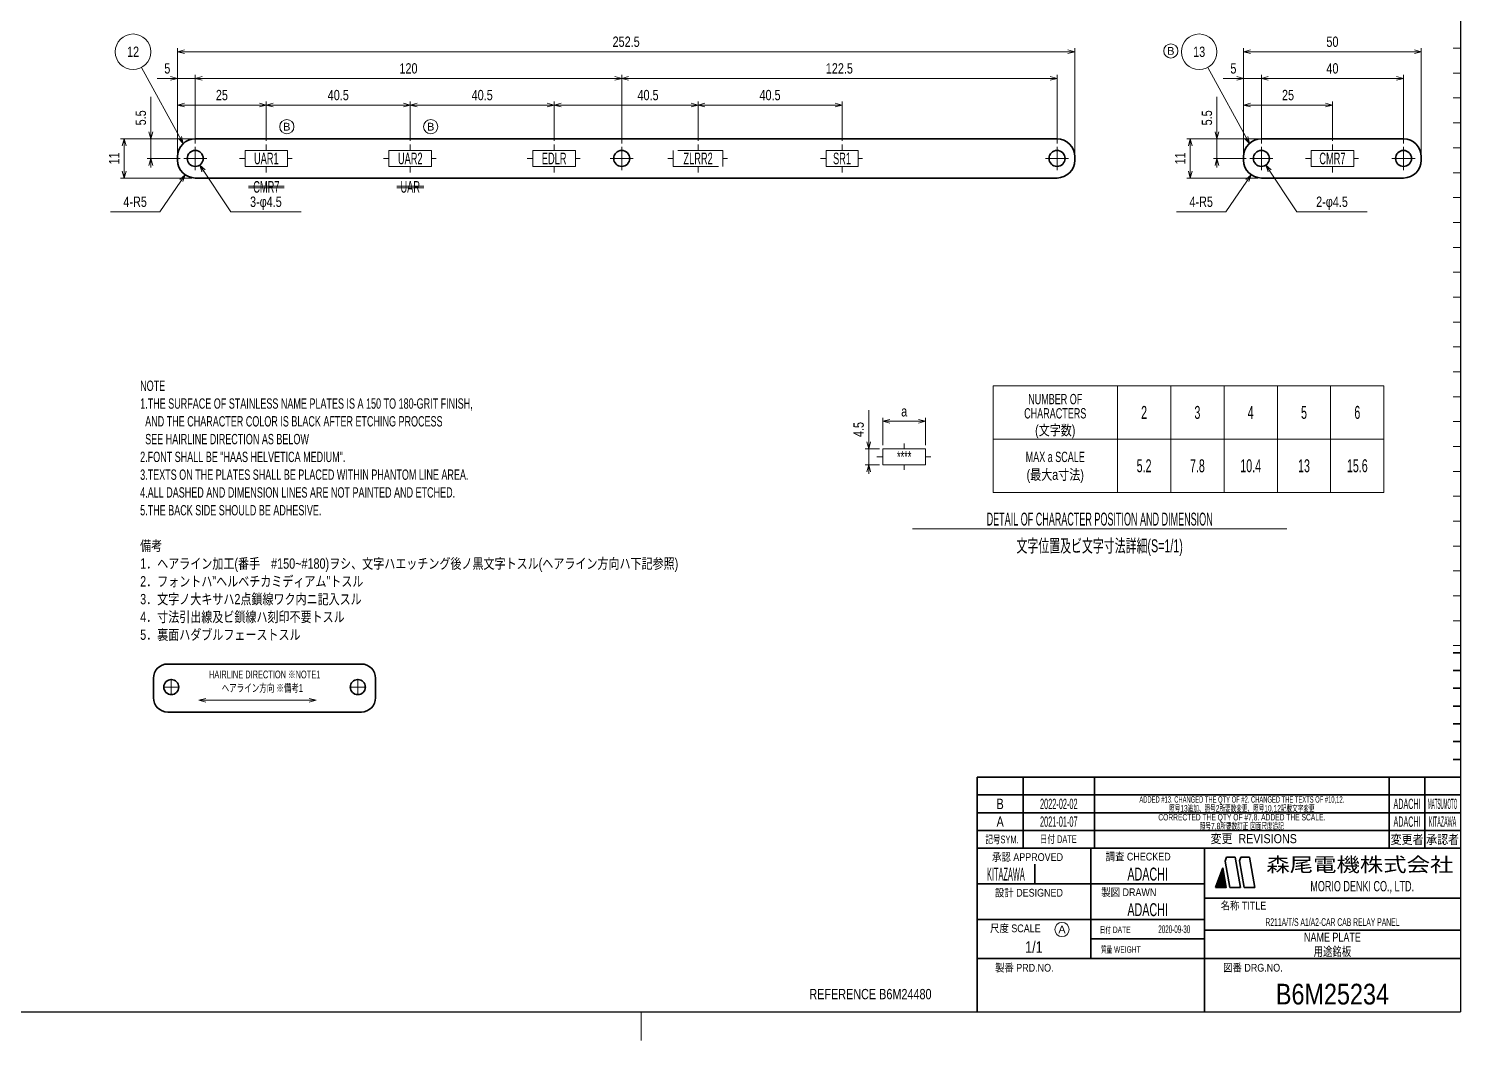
# Model space of a CAD drawing. Header units: millimetres. Extents: x 10 to 821, y 12 to 580.
# Drawn here: x 418.1 to 821, y 12 to 296.5 of the extents above; entities that cross this region are included whole.
import ezdxf
from ezdxf.enums import TextEntityAlignment as Align

# ---------------------------------------------------------------- set-up
doc = ezdxf.new("R2010")
doc.units = ezdxf.units.MM
doc.linetypes.add('DASHDOT', pattern=[25.3, 12.7, -6.3, 0, -6.3])
doc.linetypes.add('DIVIDE', pattern=[31.6, 12.7, -6.3, 0, -6.3, 0, -6.3])
for name, color, linetype in [('GR1_02', 7, 'Continuous'), ('GR1_05', 7, 'Continuous'), ('GR1_15', 7, 'Continuous'), ('GR1_16', 7, 'Continuous'), ('図面枠B6M', 7, 'Continuous'), ('表題、部品表_01', 7, 'Continuous')]:
    doc.layers.add(name, color=color, linetype=linetype)
doc.styles.add('HG丸ｺﾞｼｯｸM-PRO', font='')
doc.styles.get('HG丸ｺﾞｼｯｸM-PRO').set_extended_font_data('HG丸ｺﾞｼｯｸM-PRO')

# ---------------------------------------------------------------- blocks, each defined once
blk = doc.blocks.new('BLKF023')
at = {"layer": '図面枠B6M', "color": 2, "linetype": 'Continuous', "lineweight": 25}
for p in [(821, 574), (9.5, 20)]:
    blk.add_line(p, (821, 20), dxfattribs=at)
at = {"layer": '図面枠B6M', "color": 4, "linetype": 'Continuous', "lineweight": 13}
for p, q in [((819, 291), (821, 291)), ((819, 284), (821, 284)), ((819, 277), (821, 277)), ((819, 270), (821, 270)), ((819, 263), (821, 263)), ((819, 256), (821, 256)), ((819, 249), (821, 249)), ((819, 242), (821, 242)), ((819, 235), (821, 235)), ((819, 228), (821, 228)), ((819, 221), (821, 221)), ((819, 214), (821, 214)), ((819, 207), (821, 207)), ((819, 200), (821, 200)), ((819, 193), (821, 193)), ((819, 186), (821, 186)), ((819, 179), (821, 179)), ((819, 172), (821, 172)), ((819, 165), (821, 165)), ((819, 158), (821, 158)), ((819, 151), (821, 151)), ((819, 144), (821, 144)), ((819, 137), (821, 137)), ((819, 130), (821, 130)), ((819, 123), (821, 123)), ((819, 116), (821, 116)), ((590.5, 12), (590.5, 20))]:
    blk.add_line(p, q, dxfattribs=at)
at = {"layer": '図面枠B6M', "color": 3, "linetype": 'Continuous', "lineweight": 35}
for p, q in [((821, 121), (819, 121)), ((821, 116), (819, 116)), ((821, 111), (819, 111)), ((821, 106), (819, 106)), ((821, 101), (819, 101)), ((821, 96), (819, 96)), ((821, 91), (819, 91)), ((685, 86), (821, 86)), ((685, 86), (685, 20)), ((698, 86), (698, 66)), ((718, 66), (718, 86)), ((801, 86), (801, 66)), ((811, 86), (811, 66)), ((685, 81), (821, 81)), ((685, 76), (821, 76)), ((685, 71), (821, 71)), ((685, 66), (821, 66)), ((717, 66), (717, 35)), ((749, 66), (749, 20)), ((701.23, 61.5), (701.23, 56)), ((752.14, 55), (754.16, 60.55)), ((754.15, 60.53), (754.16, 60.54)), ((755.14, 55), (754.16, 60.55)), ((754.84, 62.4), (755.23, 63.5)), ((756.14, 55), (754.84, 62.4)), ((755.23, 63.5), (757.64, 63.5)), ((759.14, 55), (757.64, 63.5)), ((759.18, 63.5), (758.82, 62.51)), ((760.14, 55), (758.82, 62.51)), ((759.18, 63.5), (761.64, 63.5)), ((763.14, 55), (761.64, 63.5)), ((752.16, 55), (754.69, 57.53)), ((752.21, 55.19), (754.67, 57.65)), ((752.29, 55.41), (754.65, 57.77)), ((752.3, 55), (754.71, 57.41)), ((752.37, 55.64), (754.63, 57.89)), ((752.44, 55), (754.74, 57.29)), ((752.45, 55.86), (754.61, 58.01)), ((752.54, 56.08), (754.59, 58.13)), ((752.58, 55), (754.76, 57.17)), ((752.62, 56.3), (754.57, 58.25)), ((752.7, 56.53), (754.55, 58.37)), ((752.72, 55), (754.78, 57.05)), ((752.78, 56.75), (754.52, 58.49)), ((752.86, 56.97), (754.5, 58.61)), ((752.86, 55), (754.8, 56.93)), ((752.94, 57.19), (754.48, 58.73)), ((753.01, 55), (754.82, 56.81)), ((753.02, 57.42), (754.46, 58.86)), ((753.1, 57.64), (754.44, 58.98)), ((753.15, 55), (754.84, 56.69)), ((753.18, 57.86), (754.42, 59.1)), ((753.26, 58.08), (754.4, 59.22)), ((753.29, 55), (754.86, 56.57)), ((753.34, 58.31), (754.38, 59.34)), ((753.43, 58.53), (754.35, 59.46)), ((753.43, 55), (754.88, 56.45)), ((753.51, 58.75), (754.33, 59.58)), ((753.59, 58.97), (754.31, 59.7)), ((753.67, 59.19), (754.29, 59.82)), ((753.75, 59.42), (754.27, 59.94)), ((753.83, 59.64), (754.25, 60.06)), ((753.91, 59.86), (754.23, 60.18)), ((753.99, 60.08), (754.21, 60.3)), ((754.07, 60.31), (754.18, 60.42)), ((685, 56), (749, 56)), ((752.14, 55), (755.14, 55)), ((753.57, 55), (754.91, 56.33)), ((753.71, 55), (754.93, 56.21)), ((753.85, 55), (754.95, 56.09)), ((754, 55), (754.97, 55.97)), ((754.14, 55), (754.99, 55.85)), ((754.28, 55), (755.01, 55.73)), ((754.42, 55), (755.03, 55.61)), ((754.56, 55), (755.05, 55.49)), ((754.7, 55), (755.08, 55.37)), ((754.84, 55), (755.1, 55.25)), ((754.99, 55), (755.12, 55.13)), ((755.13, 55), (755.14, 55.01)), ((756.14, 55), (759.14, 55)), ((760.14, 55), (763.14, 55)), ((749, 52), (821, 52)), ((685, 46), (749, 46)), ((717, 40.5), (749, 40.5)), ((749, 43), (821, 43)), ((685, 35), (821, 35))]:
    blk.add_line(p, q, dxfattribs=at)
at = {"layer": '図面枠B6M', "color": 4, "linetype": 'Continuous', "lineweight": 13, "style": 'HG丸ｺﾞｼｯｸM-PRO'}
for s, height, width, p in [('記号SYM.', 2.182, 0.69227, (692.03, 68.49)), ('日付 DATE', 2.182, 0.692507, (707.87, 68.58)), ('変更  REVISIONS', 2.5455, 0.887352, (762.85, 68.72)), ('変更者', 2.545, 0.887717, (806, 68.5)), ('承認者', 2.545, 0.887717, (816, 68.5)), ('承認 APPROVED', 2.1818, 0.863151, (699.21, 63.54)), ('調査 CHECKED', 2.182, 0.863174, (730.34, 63.67)), ('設計 DESIGNED', 2.1818, 0.862613, (699.61, 53.51)), ('製図 DRAWN', 2.182, 0.863099, (727.7, 53.65)), ('名称 TITLE', 2.182, 0.862489, (759.97, 49.87)), ('尺度 SCALE', 2.182, 0.862581, (695.78, 43.49)), ('日付 DATE', 1.818, 0.618255, (723.88, 43.09)), ('質量 WEIGHT', 1.818, 0.618812, (725.46, 37.55)), ('製番 PRD.NO.', 2.182, 0.863299, (698.29, 32.41)), ('図番 DRG.NO.', 2.182, 0.863083, (762.62, 32.42))]:
    blk.add_text(s, height=height, dxfattribs=dict(at, width=width)).set_placement(p, align=Align.MIDDLE_CENTER)
at = {"layer": '図面枠B6M', "color": 2, "linetype": 'Continuous', "lineweight": 25, "style": 'HG丸ｺﾞｼｯｸM-PRO', "width": 1.206081}
blk.add_text('森尾電機株式会社', height=4, dxfattribs=at).set_placement((792.72, 61.43), align=Align.MIDDLE_CENTER)
at = {"layer": '図面枠B6M', "color": 3, "linetype": 'Continuous', "lineweight": 35, "style": 'HG丸ｺﾞｼｯｸM-PRO', "width": 0.652197}
blk.add_text('MORIO DENKI CO., LTD.', height=2.9091, dxfattribs=at).set_placement((793.38, 55.36), align=Align.MIDDLE_CENTER)
blk = doc.blocks.new('BLKF024')
at = {"layer": '図面枠B6M', "color": 3, "linetype": 'Continuous', "lineweight": 35, "style": 'HG丸ｺﾞｼｯｸM-PRO'}
for s, height, width, p in [('ADDED #13. CHANGED THE QTY OF #2. CHANGED THE TEXTS OF #10,12.', 1.8182, 0.5375, (759.5, 79.75)), ('B', 2.91, 0.78204, (691.5, 78.5)), ('2022-02-02', 2.909, 0.488281, (708, 78.5)), ('ADACHI', 2.909, 0.415454, (806, 78.5)), ('MATSUMOTO', 2.909, 0.26157, (816, 78.5)), ('A', 2.91, 0.782973, (691.5, 73.5)), ('2021-01-07', 2.909, 0.488281, (708, 73.5)), ('CORRECTED THE QTY OF #7,8. ADDED THE SCALE.', 1.8182, 0.61843, (759.5, 74.75)), ('ADACHI', 2.909, 0.415454, (806, 73.5)), ('KITAZAWA', 2.909, 0.308644, (816, 73.5)), ('KITAZAWA', 3.636, 0.374534, (693.11, 58.75)), ('ADACHI', 3.636, 0.619335, (733, 58.75)), ('ADACHI', 3.636, 0.619335, (733, 48.75)), ('2020-09-30', 2.182, 0.482412, (740.5, 43.25)), ('R211A/T/S A1/A2-CAR CAB RELAY PANEL', 2.1818, 0.522381, (785, 45.25)), ('NAME PLATE', 2.545, 0.742249, (785, 41)), ('1/1', 3.273, 0.80628, (701, 38.25)), ('B6M25234', 5.818, 0.845653, (785, 25))]:
    blk.add_text(s, height=height, dxfattribs=dict(at, width=width)).set_placement(p, align=Align.MIDDLE_CENTER)
blk = doc.blocks.new('BLKF144')
at = {"layer": 'GR1_02', "color": 4, "linetype": 'DASHDOT', "lineweight": 13}
for p, q in [((491, 262.25), (479, 262.25)), ((479, 262.25), (479, 257.75)), ((491, 257.75), (491, 262.25)), ((479, 257.75), (491, 257.75))]:
    blk.add_line(p, q, dxfattribs=at)
blk = doc.blocks.new('BLKF143')
at = {"layer": 'GR1_02', "color": 4, "linetype": 'DASHDOT', "lineweight": 13}
for p, q in [((485, 263.91), (485, 262.25)), ((477.44, 260), (479, 260)), ((491, 260), (492.29, 260)), ((485, 257.75), (485, 256.01))]:
    blk.add_line(p, q, dxfattribs=at)
blk.add_blockref('BLKF144', (0, 0), dxfattribs=at)
blk = doc.blocks.new('BLKF146')
at = {"layer": 'GR1_02', "color": 4, "linetype": 'DASHDOT', "lineweight": 13}
for p, q in [((572, 262.25), (560, 262.25)), ((560, 262.25), (560, 257.75)), ((572, 257.75), (572, 262.25)), ((560, 257.75), (572, 257.75))]:
    blk.add_line(p, q, dxfattribs=at)
blk = doc.blocks.new('BLKF145')
at = {"layer": 'GR1_02', "color": 4, "linetype": 'DASHDOT', "lineweight": 13}
for p, q in [((566, 263.91), (566, 262.25)), ((558.44, 260), (560, 260)), ((572, 260), (573.29, 260)), ((566, 257.75), (566, 256.01))]:
    blk.add_line(p, q, dxfattribs=at)
blk.add_blockref('BLKF146', (0, 0), dxfattribs=at)
blk = doc.blocks.new('FXTIP_ARROW_S')
at = {"color": 0, "linetype": 'Continuous', "lineweight": -2}
for q in [(-1, 0), (-0.97, 0.26), (-0.97, -0.26)]:
    blk.add_line((0, 0), q, dxfattribs=at)
blk = doc.blocks.new('FXTIP_ARROW_E')
at = {"color": 0, "linetype": 'Continuous', "lineweight": -2}
for q in [(-1, 0), (-0.97, 0.26), (-0.97, -0.26)]:
    blk.add_line((0, 0), q, dxfattribs=at)
blk = doc.blocks.new('BLKF152')
at = {"layer": 'GR1_02', "color": 4, "linetype": 'DASHDOT', "lineweight": 13}
for p, q in [((651.5, 262.25), (642.5, 262.25)), ((642.5, 262.25), (642.5, 257.75)), ((651.5, 257.75), (651.5, 262.25)), ((642.5, 257.75), (651.5, 257.75))]:
    blk.add_line(p, q, dxfattribs=at)
blk = doc.blocks.new('BLKF151')
at = {"layer": 'GR1_02', "color": 4, "linetype": 'DASHDOT', "lineweight": 13}
for p, q in [((647, 263.91), (647, 262.25)), ((640.94, 260), (642.5, 260)), ((651.5, 260), (652.79, 260)), ((647, 257.75), (647, 256.01))]:
    blk.add_line(p, q, dxfattribs=at)
blk.add_blockref('BLKF152', (0, 0), dxfattribs=at)
blk = doc.blocks.new('BLKF154')
at = {"layer": 'GR1_02', "color": 4, "linetype": 'DASHDOT', "lineweight": 13}
for p, q in [((613.5, 262.25), (599.5, 262.25)), ((599.5, 262.25), (599.5, 257.75)), ((613.5, 257.75), (613.5, 262.25)), ((599.5, 257.75), (613.5, 257.75))]:
    blk.add_line(p, q, dxfattribs=at)
blk = doc.blocks.new('BLKF153')
at = {"layer": 'GR1_02', "color": 4, "linetype": 'DASHDOT', "lineweight": 13}
for p, q in [((606.5, 263.91), (606.5, 262.25)), ((597.94, 260), (599.5, 260)), ((613.5, 260), (614.79, 260)), ((606.5, 257.75), (606.5, 256.01))]:
    blk.add_line(p, q, dxfattribs=at)
blk.add_blockref('BLKF154', (0, 0), dxfattribs=at)
blk = doc.blocks.new('BLKF167')
at = {"layer": '表題、部品表_01', "color": 3, "linetype": 'Continuous', "lineweight": 35}
for p, q in [((511.75, 117.83), (457.25, 117.83)), ((453.25, 108.33), (453.25, 113.83)), ((515.75, 108.33), (515.75, 113.83)), ((511.75, 104.33), (457.25, 104.33))]:
    blk.add_line(p, q, dxfattribs=at)
at = {"layer": '表題、部品表_01', "color": 4, "linetype": 'DASHDOT', "lineweight": 13}
for p, q in [((458.25, 109.03), (458.25, 113.63)), ((510.75, 109.03), (510.75, 113.63)), ((460.55, 111.33), (455.95, 111.33)), ((513.05, 111.33), (508.45, 111.33))]:
    blk.add_line(p, q, dxfattribs=at)
at = {"layer": '表題、部品表_01', "color": 3, "linetype": 'Continuous', "lineweight": 35}
for centre in [(458.25, 111.33), (510.75, 111.33)]:
    blk.add_circle(centre, 2.1, dxfattribs=at)
for centre, start, end in [((457.25, 113.83), 90, 180), ((511.75, 113.83), 0, 90), ((457.25, 108.33), 180, 270), ((511.75, 108.33), 270, 0)]:
    blk.add_arc(centre, 4, start, end, dxfattribs=at)
blk = doc.blocks.new('BLKF169')
at = {"layer": '表題、部品表_01', "color": 4, "linetype": 'DIVIDE', "lineweight": 13}
for p, q in [((658.5, 178.33), (670.5, 178.33)), ((658.5, 173.83), (658.5, 178.33)), ((670.5, 178.33), (670.5, 173.83)), ((670.5, 173.83), (658.5, 173.83))]:
    blk.add_line(p, q, dxfattribs=at)
blk = doc.blocks.new('BLKF168')
at = {"layer": '表題、部品表_01', "color": 4, "linetype": 'DASHDOT', "lineweight": 13}
for p, q in [((664.5, 179.84), (664.5, 178.33)), ((658.5, 176.08), (656.76, 176.08)), ((664.5, 173.83), (664.5, 172.45)), ((672.03, 176.08), (670.5, 176.08))]:
    blk.add_line(p, q, dxfattribs=at)
at = {"layer": '表題、部品表_01', "color": 4, "linetype": 'DIVIDE', "lineweight": 13}
blk.add_blockref('BLKF169', (0, 0), dxfattribs=at)
blk = doc.blocks.new('BLKF170')
at = {"layer": '表題、部品表_01', "color": 4, "linetype": 'Continuous', "lineweight": 13}
for p, q in [((689.5, 196.08), (799.5, 196.08)), ((689.5, 196.08), (689.5, 166.08)), ((724.5, 196.08), (724.5, 166.08)), ((739.5, 196.08), (739.5, 166.08)), ((754.5, 196.08), (754.5, 166.08)), ((769.5, 196.08), (769.5, 166.08)), ((784.5, 196.08), (784.5, 166.08)), ((799.5, 196.08), (799.5, 166.08)), ((689.5, 181.08), (799.5, 181.08)), ((689.5, 166.08), (799.5, 166.08))]:
    blk.add_line(p, q, dxfattribs=at)
at = {"layer": '表題、部品表_01', "color": 3, "linetype": 'Continuous', "lineweight": 35, "style": 'HG丸ｺﾞｼｯｸM-PRO'}
for s, height, width, p in [('NUMBER OF', 2.909, 0.652209, (707, 192.33)), ('CHARACTERS', 2.909, 0.652208, (707, 188.33)), ('(文字数)', 2.909, 0.781847, (707, 183.58)), ('MAX a SCALE', 2.9091, 0.651872, (707, 176.08)), ('(最大a寸法)', 2.909, 0.781984, (707, 171.08))]:
    blk.add_text(s, height=height, dxfattribs=dict(at, width=width)).set_placement(p, align=Align.MIDDLE_CENTER)
blk = doc.blocks.new('BLKF173')
at = {"layer": 'GR1_02', "color": 3, "linetype": 'Continuous', "lineweight": 35}
for p, q in [((707.5, 265.5), (465, 265.5)), ((460, 260.5), (460, 259.5)), ((712.5, 259.5), (712.5, 260.5)), ((465, 254.5), (707.5, 254.5))]:
    blk.add_line(p, q, dxfattribs=at)
for centre in [(465, 260), (585, 260), (707.5, 260)]:
    blk.add_circle(centre, 2.25, dxfattribs=at)
for centre, start, end in [((465, 260.5), 90, 180), ((707.5, 260.5), 0, 90), ((465, 259.5), 180, 270), ((707.5, 259.5), 270, 0)]:
    blk.add_arc(centre, 5, start, end, dxfattribs=at)
blk = doc.blocks.new('BLKF182')
at = {"layer": 'GR1_05', "color": 4, "linetype": 'Continuous', "lineweight": 13}
blk.add_circle((708.9, 43.18), 2, dxfattribs=at)
at = {"layer": 'GR1_05', "color": 3, "linetype": 'Continuous', "lineweight": 35, "style": 'HG丸ｺﾞｼｯｸM-PRO', "width": 1.042301}
blk.add_text('A', height=2.18, dxfattribs=at).set_placement((708.9, 43.18), align=Align.MIDDLE_CENTER)
blk = doc.blocks.new('BLKF186')
at = {"layer": 'GR1_02', "color": 3, "linetype": 'Continuous', "lineweight": 35}
for p, q in [((805, 265.5), (765, 265.5)), ((760, 260.5), (760, 259.5)), ((810, 259.5), (810, 260.5)), ((765, 254.5), (805, 254.5))]:
    blk.add_line(p, q, dxfattribs=at)
for centre in [(765, 260), (805, 260)]:
    blk.add_circle(centre, 2.25, dxfattribs=at)
for centre, start, end in [((765, 260.5), 90, 180), ((805, 260.5), 0, 90), ((765, 259.5), 180, 270), ((805, 259.5), 270, 0)]:
    blk.add_arc(centre, 5, start, end, dxfattribs=at)
blk = doc.blocks.new('BLKF188')
at = {"layer": 'GR1_02', "color": 4, "linetype": 'DASHDOT', "lineweight": 13}
for p, q in [((791, 262.25), (779, 262.25)), ((779, 262.25), (779, 257.75)), ((791, 257.75), (791, 262.25)), ((779, 257.75), (791, 257.75))]:
    blk.add_line(p, q, dxfattribs=at)
blk = doc.blocks.new('BLKF187')
at = {"layer": 'GR1_02', "color": 4, "linetype": 'DASHDOT', "lineweight": 13}
for p, q in [((785, 263.91), (785, 262.25)), ((777.44, 260), (779, 260)), ((791, 260), (792.29, 260)), ((785, 257.75), (785, 256.01))]:
    blk.add_line(p, q, dxfattribs=at)
blk.add_blockref('BLKF188', (0, 0), dxfattribs=at)
blk = doc.blocks.new('BLKF189')
at = {"layer": 'GR1_05', "color": 4, "linetype": 'Continuous', "lineweight": 13}
blk.add_circle((739.53, 290.24), 2, dxfattribs=at)
at = {"layer": 'GR1_05', "color": 3, "linetype": 'Continuous', "lineweight": 35, "style": 'HG丸ｺﾞｼｯｸM-PRO', "width": 1.04272}
blk.add_text('B', height=2.18, dxfattribs=at).set_placement((739.53, 290.24), align=Align.MIDDLE_CENTER)
blk = doc.blocks.new('BLKF190')
at = {"layer": 'GR1_05', "color": 4, "linetype": 'Continuous', "lineweight": 13}
blk.add_circle((490.77, 268.93), 2, dxfattribs=at)
at = {"layer": 'GR1_05', "color": 3, "linetype": 'Continuous', "lineweight": 35, "style": 'HG丸ｺﾞｼｯｸM-PRO', "width": 1.04272}
blk.add_text('B', height=2.18, dxfattribs=at).set_placement((490.77, 268.93), align=Align.MIDDLE_CENTER)
blk = doc.blocks.new('BLKF191')
at = {"layer": 'GR1_05', "color": 4, "linetype": 'Continuous', "lineweight": 13}
blk.add_circle((531.27, 268.93), 2, dxfattribs=at)
at = {"layer": 'GR1_05', "color": 3, "linetype": 'Continuous', "lineweight": 35, "style": 'HG丸ｺﾞｼｯｸM-PRO', "width": 1.04272}
blk.add_text('B', height=2.18, dxfattribs=at).set_placement((531.27, 268.93), align=Align.MIDDLE_CENTER)
blk = doc.blocks.new('BLKF197')
at = {"layer": 'GR1_02', "color": 4, "linetype": 'DASHDOT', "lineweight": 13}
for p, q in [((531.5, 262.25), (519.5, 262.25)), ((519.5, 262.25), (519.5, 257.75)), ((531.5, 257.75), (531.5, 262.25)), ((519.5, 257.75), (531.5, 257.75))]:
    blk.add_line(p, q, dxfattribs=at)
blk = doc.blocks.new('BLKF196')
at = {"layer": 'GR1_02', "color": 4, "linetype": 'DASHDOT', "lineweight": 13}
for p, q in [((525.5, 263.91), (525.5, 262.25)), ((517.94, 260), (519.5, 260)), ((531.5, 260), (532.79, 260)), ((525.5, 257.75), (525.5, 256.01))]:
    blk.add_line(p, q, dxfattribs=at)
blk.add_blockref('BLKF197', (0, 0), dxfattribs=at)

msp = doc.modelspace()

# ---------------------------------------------------------------- linework, layer by layer
at = {"layer": 'GR1_02', "color": 4, "linetype": 'DASHDOT', "lineweight": 13}
for p, q in [((465, 256.75), (465, 263.25)), ((585, 256.75), (585, 263.25)), ((707.5, 256.75), (707.5, 263.25)), ((765, 256.75), (765, 263.25)), ((805, 256.75), (805, 263.25)), ((468.25, 260), (461.75, 260)), ((588.25, 260), (581.75, 260)), ((710.75, 260), (704.25, 260)), ((768.25, 260), (761.75, 260)), ((808.25, 260), (801.75, 260))]:
    msp.add_line(p, q, dxfattribs=at)
at = {"layer": 'GR1_05', "color": 4, "linetype": 'Continuous', "lineweight": 13}
for p, q in [((479.96, 252.25), (490.04, 252.25)), ((479.96, 251.75), (490.04, 251.75)), ((521.72, 252.25), (529.28, 252.25)), ((521.72, 251.75), (529.28, 251.75))]:
    msp.add_line(p, q, dxfattribs=at)
at = {"layer": 'GR1_15', "color": 4, "linetype": 'Continuous', "lineweight": 13}
for p, q in [((461.63, 264.19), (449.9, 285.61)), ((761.63, 264.19), (749.9, 285.61))]:
    msp.add_line(p, q, dxfattribs=at)
for centre in [(447.5, 290), (747.5, 290)]:
    msp.add_circle(centre, 5, dxfattribs=at)
at = {"layer": 'GR1_16', "color": 4, "linetype": 'Continuous', "lineweight": 13}
for p, q in [((460, 261.5), (460, 291)), ((712.5, 261.5), (712.5, 291)), ((760, 261.5), (760, 291)), ((810, 260.5), (810, 291)), ((460, 290), (712.5, 290)), ((760, 290), (810, 290)), ((454.28, 282.5), (460, 282.5)), ((460, 260.5), (460, 283.5)), ((460, 282.5), (465, 282.5)), ((465, 264.25), (465, 283.5)), ((465, 282.5), (585, 282.5)), ((585, 264.25), (585, 283.5)), ((585, 282.5), (707.5, 282.5)), ((707.5, 264.25), (707.5, 283.5)), ((754.28, 282.5), (760, 282.5)), ((760, 260.5), (760, 283.5)), ((760, 282.5), (765, 282.5)), ((765, 264.25), (765, 283.5)), ((765, 282.5), (805, 282.5)), ((805, 264.25), (805, 283.5)), ((452.5, 265.5), (452.5, 277.34)), ((460, 260.5), (460, 276)), ((460, 275), (485, 275)), ((485, 264.91), (485, 276)), ((485, 275), (525.5, 275)), ((525.5, 264.91), (525.5, 276)), ((525.5, 275), (566, 275)), ((566, 264.91), (566, 276)), ((566, 275), (606.5, 275)), ((606.5, 264.91), (606.5, 276)), ((606.5, 275), (647, 275)), ((647, 264.91), (647, 276)), ((752.5, 265.5), (752.5, 277.34)), ((760, 260.5), (760, 276)), ((760, 275), (785, 275)), ((785, 264.91), (785, 276)), ((464, 265.5), (444, 265.5)), ((445, 254.5), (445, 265.5)), ((464, 265.5), (451.5, 265.5)), ((452.5, 260), (452.5, 265.5)), ((764, 265.5), (744, 265.5)), ((745, 254.5), (745, 265.5)), ((764, 265.5), (751.5, 265.5)), ((752.5, 260), (752.5, 265.5)), ((460.75, 260), (451.5, 260)), ((452.5, 257.5), (452.5, 260)), ((466.25, 258.13), (475, 245)), ((760.75, 260), (751.5, 260)), ((752.5, 257.5), (752.5, 260)), ((766.25, 258.13), (775, 245)), ((464, 254.5), (444, 254.5)), ((462.16, 255.38), (455, 245)), ((764, 254.5), (744, 254.5)), ((762.16, 255.38), (755, 245)), ((455, 245), (441.16, 245)), ((475, 245), (494.76, 245)), ((755, 245), (741.16, 245)), ((775, 245), (794.76, 245))]:
    msp.add_line(p, q, dxfattribs=at)
at = {"layer": '表題、部品表_01', "color": 4, "linetype": 'Continuous', "lineweight": 13}
for p, q in [((654.5, 178.33), (654.5, 189.21)), ((658.5, 179.33), (658.5, 187.08)), ((658.5, 186.08), (670.5, 186.08)), ((670.5, 179.33), (670.5, 187.08)), ((657.5, 178.33), (653.5, 178.33)), ((654.5, 173.83), (654.5, 178.33)), ((657.5, 173.83), (653.5, 173.83)), ((654.5, 171.33), (654.5, 173.83)), ((666.8, 155.88), (772.2, 155.88)), ((499.02, 107.63), (466.01, 107.63))]:
    msp.add_line(p, q, dxfattribs=at)

# ---------------------------------------------------------------- block references
at = {"layer": 'GR1_02', "color": 3, "linetype": 'Continuous', "lineweight": 35}
for name in ['BLKF173', 'BLKF186']:
    msp.add_blockref(name, (0, 0), dxfattribs=at)
at = {"layer": 'GR1_02', "color": 4, "linetype": 'DASHDOT', "lineweight": 13}
for name in ['BLKF143', 'BLKF196', 'BLKF145', 'BLKF153', 'BLKF151', 'BLKF187']:
    msp.add_blockref(name, (0, 0), dxfattribs=at)
at = {"layer": 'GR1_05', "color": 3, "linetype": 'Continuous', "lineweight": 13}
for name in ['BLKF189', 'BLKF190', 'BLKF191', 'BLKF182']:
    msp.add_blockref(name, (0, 0), dxfattribs=at)
at = {"layer": 'GR1_15', "color": 4, "linetype": 'Continuous', "lineweight": 13, "xscale": 2, "yscale": 2}
for p, rotation in [((461.63, 264.19), 298.6902760356571), ((761.63, 264.19), 298.6902760356572)]:
    msp.add_blockref('FXTIP_ARROW_S', p, dxfattribs=dict(at, rotation=rotation))
at = {"layer": 'GR1_16', "color": 4, "linetype": 'Continuous', "lineweight": 13, "xscale": 2, "yscale": 2}
for name, p, rotation in [('FXTIP_ARROW_S', (460, 290), 180), ('FXTIP_ARROW_E', (712.5, 290), 360), ('FXTIP_ARROW_S', (760, 290), 180), ('FXTIP_ARROW_E', (810, 290), 360), ('FXTIP_ARROW_E', (460, 282.5), 360), ('FXTIP_ARROW_S', (465, 282.5), 180), ('FXTIP_ARROW_E', (585, 282.5), 360), ('FXTIP_ARROW_S', (585, 282.5), 180), ('FXTIP_ARROW_E', (707.5, 282.5), 360), ('FXTIP_ARROW_E', (760, 282.5), 360), ('FXTIP_ARROW_S', (765, 282.5), 180), ('FXTIP_ARROW_E', (805, 282.5), 360), ('FXTIP_ARROW_S', (460, 275), 180), ('FXTIP_ARROW_E', (485, 275), 360), ('FXTIP_ARROW_S', (485, 275), 180), ('FXTIP_ARROW_E', (525.5, 275), 360), ('FXTIP_ARROW_S', (525.5, 275), 180), ('FXTIP_ARROW_E', (566, 275), 360), ('FXTIP_ARROW_S', (566, 275), 180), ('FXTIP_ARROW_E', (606.5, 275), 360), ('FXTIP_ARROW_S', (606.5, 275), 180), ('FXTIP_ARROW_E', (647, 275), 360), ('FXTIP_ARROW_S', (760, 275), 180), ('FXTIP_ARROW_E', (785, 275), 360), ('FXTIP_ARROW_S', (452.5, 265.5), 270), ('FXTIP_ARROW_S', (752.5, 265.5), 270), ('FXTIP_ARROW_E', (445, 265.5), 90), ('FXTIP_ARROW_E', (745, 265.5), 90), ('FXTIP_ARROW_E', (452.5, 260), 90), ('FXTIP_ARROW_S', (466.25, 258.13), 123.6900675259793), ('FXTIP_ARROW_E', (752.5, 260), 90), ('FXTIP_ARROW_S', (766.25, 258.13), 123.6900675259797), ('FXTIP_ARROW_S', (445, 254.5), 270), ('FXTIP_ARROW_S', (462.16, 255.38), 55.40771379321455), ('FXTIP_ARROW_S', (745, 254.5), 270), ('FXTIP_ARROW_S', (762.16, 255.38), 55.40771379321428)]:
    msp.add_blockref(name, p, dxfattribs=dict(at, rotation=rotation))
at = {"layer": '図面枠B6M', "color": 4, "linetype": 'Continuous', "lineweight": 13}
msp.add_blockref('BLKF023', (0, 0), dxfattribs=at)
at = {"layer": '図面枠B6M', "color": 3, "linetype": 'Continuous', "lineweight": 35}
msp.add_blockref('BLKF024', (0, 0), dxfattribs=at)
at = {"layer": '表題、部品表_01', "color": 4, "linetype": 'Continuous', "lineweight": 13}
msp.add_blockref('BLKF170', (0, 0), dxfattribs=at)
at = {"layer": '表題、部品表_01', "color": 4, "linetype": 'Continuous', "lineweight": 13, "xscale": 2, "yscale": 2}
for name, p, rotation in [('FXTIP_ARROW_S', (658.5, 186.08), 180), ('FXTIP_ARROW_E', (670.5, 186.08), 360), ('FXTIP_ARROW_S', (654.5, 178.33), 270), ('FXTIP_ARROW_E', (654.5, 173.83), 90), ('FXTIP_ARROW_E', (466.01, 107.63), 180)]:
    msp.add_blockref(name, p, dxfattribs=dict(at, rotation=rotation))
at = {"layer": '表題、部品表_01', "color": 4, "linetype": 'DASHDOT', "lineweight": 13}
msp.add_blockref('BLKF168', (0, 0), dxfattribs=at)
at = {"layer": '表題、部品表_01', "color": 3, "linetype": 'Continuous', "lineweight": 35}
msp.add_blockref('BLKF167', (0, 0), dxfattribs=at)
at = {"layer": '表題、部品表_01', "color": 4, "linetype": 'Continuous', "lineweight": 13, "xscale": 2, "yscale": 2}
msp.add_blockref('FXTIP_ARROW_S', (499.02, 107.63), dxfattribs=at)

# ---------------------------------------------------------------- texts
at = {"layer": 'GR1_02', "color": 3, "linetype": 'Continuous', "lineweight": 35, "style": 'HG丸ｺﾞｼｯｸM-PRO'}
for s, width, p in [('UAR1', 0.593875, (485, 260)), ('UAR2', 0.593875, (525.5, 260)), ('EDLR', 0.593967, (566, 260)), ('ZLRR2', 0.593743, (606.5, 260)), ('SR1', 0.593491, (647, 260)), ('CMR7', 0.594227, (785, 260))]:
    msp.add_text(s, height=3.273, dxfattribs=dict(at, width=width)).set_placement(p, align=Align.MIDDLE_CENTER)
at = {"layer": 'GR1_05', "color": 3, "linetype": 'Continuous', "lineweight": 35, "style": 'HG丸ｺﾞｼｯｸM-PRO'}
for s, width, p in [('CMR7', 0.594227, (485, 252)), ('UAR', 0.5943, (525.5, 252))]:
    msp.add_text(s, height=3.273, dxfattribs=dict(at, width=width)).set_placement(p, align=Align.MIDDLE_CENTER)
at = {"layer": 'GR1_15', "color": 3, "linetype": 'Continuous', "lineweight": 35, "style": 'HG丸ｺﾞｼｯｸM-PRO', "width": 0.784542}
for s, p in [('12', (447.5, 290)), ('13', (747.5, 290))]:
    msp.add_text(s, height=2.909, rotation=0, dxfattribs=at).set_placement(p, align=Align.MIDDLE_CENTER)
at = {"layer": 'GR1_16', "color": 3, "linetype": 'Continuous', "lineweight": 35, "style": 'HG丸ｺﾞｼｯｸM-PRO'}
for s, rotation, width, p in [('252.5', 0, 0.7847, (586.25, 290.5)), ('50', 0, 0.784542, (785, 290.5)), ('120', 0, 0.784542, (525, 283)), ('122.5', 0, 0.7847, (646.25, 283)), ('40', 0, 0.784542, (785, 283)), ('25', 0, 0.784542, (472.5, 275.5)), ('40.5', 0, 0.784749, (505.25, 275.5)), ('40.5', 0, 0.784749, (545.75, 275.5)), ('40.5', 0, 0.784749, (592.42, 275.5)), ('40.5', 0, 0.784749, (626.75, 275.5)), ('25', 0, 0.784542, (772.5, 275.5)), ('5.5', 90, 0.784839, (452, 271.42)), ('5.5', 90, 0.784839, (752, 271.42)), ('11', 90, 0.784542, (444.5, 260)), ('11', 90, 0.784542, (744.5, 260))]:
    msp.add_text(s, height=2.909, rotation=rotation, dxfattribs=dict(at, width=width)).set_placement(p, align=Align.BOTTOM_CENTER)
for s, height, width, p in [('5', 2.91, 0.784542, (457.14, 283)), ('5', 2.91, 0.784542, (757.14, 283)), ('4-R5', 2.909, 0.783129, (448.08, 245.5)), ('3-φ4.5', 2.909, 0.783565, (484.88, 245.5)), ('4-R5', 2.909, 0.783129, (748.08, 245.5)), ('2-φ4.5', 2.909, 0.783565, (784.88, 245.5))]:
    msp.add_text(s, height=height, dxfattribs=dict(at, width=width)).set_placement(p, align=Align.BOTTOM_CENTER)
at = {"layer": '図面枠B6M', "color": 3, "linetype": 'Continuous', "lineweight": 35, "style": 'HG丸ｺﾞｼｯｸM-PRO'}
for s, height, width, p in [('照号13追加、照号2所要数変更、照号10,12記載文字変更', 1.8182, 0.619083, (759.5, 77.25)), ('照号7,8所要数訂正 図面尺度追記', 1.8182, 0.618803, (759.5, 72.25)), ('用途銘板', 2.545, 0.741121, (785, 37)), ('REFERENCE B6M24480', 2.9091, 0.783546, (655, 25))]:
    msp.add_text(s, height=height, dxfattribs=dict(at, width=width)).set_placement(p, align=Align.MIDDLE_CENTER)
at = {"layer": '表題、部品表_01', "color": 3, "linetype": 'Continuous', "lineweight": 35, "style": 'HG丸ｺﾞｼｯｸM-PRO'}
for s, height, width, p in [('NOTE', 2.909, 0.651162, (449.5, 196.08)), ('1.THE SURFACE OF STAINLESS NAME PLATES IS A 150 TO 180-GRIT FINISH,', 2.9091, 0.651906, (449.5, 191.08)), ('  AND THE CHARACTER COLOR IS BLACK AFTER ETCHING PROCESS', 2.9091, 0.651822, (449.5, 186.08)), ('  SEE HAIRLINE DIRECTION AS BELOW', 2.9091, 0.6519, (449.5, 181.08)), ('2.FONT SHALL BE "HAAS HELVETICA MEDIUM".', 2.9091, 0.651802, (449.5, 176.08)), ('3.TEXTS ON THE PLATES SHALL BE PLACED WITHIN PHANTOM LINE AREA.', 2.9091, 0.651427, (449.5, 171.08)), ('4.ALL DASHED AND DIMENSION LINES ARE NOT PAINTED AND ETCHED.', 2.9091, 0.651815, (449.5, 166.08)), ('5.THE BACK SIDE SHOULD BE ADHESIVE.', 2.9091, 0.651629, (449.5, 161.08)), ('備考', 2.909, 0.781842, (449.5, 151.08)), ('1．ヘアライン加工(番手\u3000#150~#180)ヲシ、文字ハエッチング後ノ黒文字トスル(ヘアライン方向ハ下記参照)', 2.9091, 0.782186, (449.5, 146.08)), ('2．フォントハ"ヘルベチカミディアム"トスル', 2.9091, 0.782039, (449.5, 141.08)), ('3．文字ノ大キサハ2点鎖線ワク内ニ記入スル', 2.9091, 0.782038, (449.5, 136.08)), ('4．寸法引出線及ビ鎖線ハ刻印不要トスル', 2.9091, 0.781949, (449.5, 131.08)), ('5．裏面ハダブルフェーストスル', 2.9091, 0.781978, (449.5, 126.08))]:
    msp.add_text(s, height=height, dxfattribs=dict(at, width=width)).set_placement(p, align=Align.MIDDLE_LEFT)
for s, height, rotation, width, p in [('a', 2.91, 0, 0.783015, (664.5, 186.58)), ('4.5', 2.909, 90, 0.784839, (654, 183.77))]:
    msp.add_text(s, height=height, rotation=rotation, dxfattribs=dict(at, width=width)).set_placement(p, align=Align.BOTTOM_CENTER)
for s, height, width, p in [('2', 3.64, 0.619953, (732, 188.58)), ('3', 3.64, 0.619953, (747, 188.58)), ('4', 3.64, 0.619953, (762, 188.58)), ('5', 3.64, 0.619953, (777, 188.58)), ('6', 3.64, 0.619953, (792, 188.58)), ('****', 3.273, 0.594076, (664.5, 176.08)), ('5.2', 3.636, 0.618723, (732, 173.58)), ('7.8', 3.636, 0.618723, (747, 173.58)), ('10.4', 3.636, 0.619098, (762, 173.58)), ('13', 3.636, 0.619953, (777, 173.58)), ('15.6', 3.636, 0.619098, (792, 173.58)), ('DETAIL OF CHARACTER POSITION AND DIMENSION', 3.6364, 0.522091, (719.5, 158.58)), ('文字位置及ビ文字寸法詳細(S=1/1)', 3.6364, 0.619151, (719.5, 151.08))]:
    msp.add_text(s, height=height, dxfattribs=dict(at, width=width)).set_placement(p, align=Align.MIDDLE_CENTER)
for s, width, p in [('HAIRLINE DIRECTION ※NOTE1', 0.69259, (484.53, 113.14)), ('ヘアライン方向 ※備考1', 0.692024, (483.88, 109.33))]:
    msp.add_text(s, height=2.1818, dxfattribs=dict(at, width=width)).set_placement(p, align=Align.BOTTOM_CENTER)

doc.saveas('drawing.dxf')
